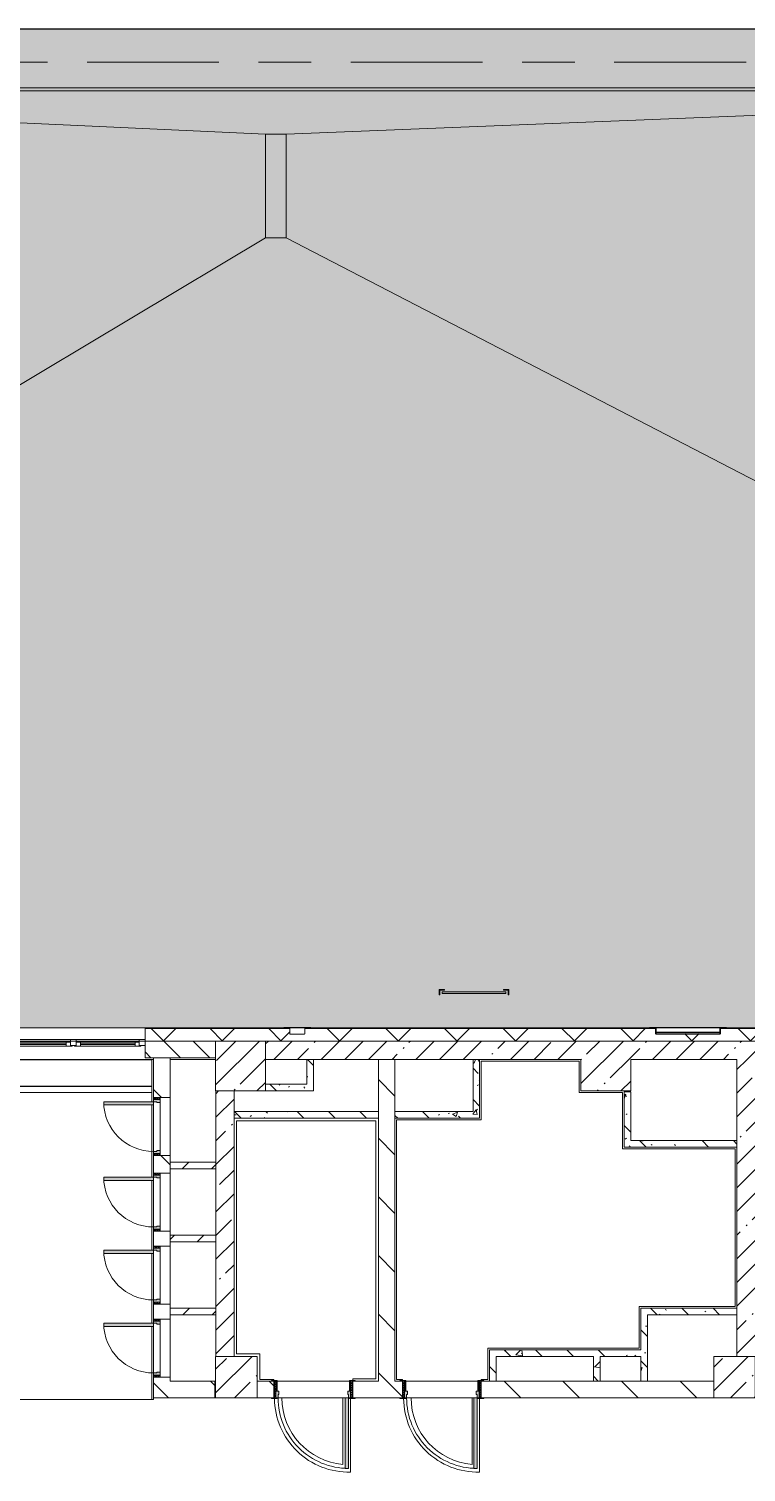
# Model space of a CAD drawing. Header units: millimetres. Extents: x 35224 to 234359, y -8553 to 29000.
# Drawn here: x 118809 to 127449, y 10005 to 27400 of the extents above; entities that cross this region are included whole.
import ezdxf

# ---------------------------------------------------------------- set-up
doc = ezdxf.new("R2010")
doc.units = ezdxf.units.MM
doc.linetypes.add('Осевая', pattern=[3175, 635, -476.25, 1587.5, -476.25])
for name, color, linetype, lineweight in [('A-DETL-2', 7, 'Continuous', 5), ('A-GENM-1', 7, 'Continuous', 5), ('A-GLAZ-1', 7, 'Continuous', 5), ('A-WALL', 7, 'Continuous', 9), ('A-WALL-4', 7, 'Continuous', 5), ('I-WALL-3', 7, 'Continuous', 5), ('S-COLS-1', 7, 'Continuous', 5), ('Оси-2', 7, 'Осевая', 9)]:
    doc.layers.add(name, color=color, linetype=linetype, lineweight=lineweight)
doc.layers.add('A-DETL-GENF-2', color=7, linetype='Continuous', lineweight=9, true_color=0xc0c0c0, transparency=0.4)
for name, color, linetype, lineweight, true_color in [('A-DOOR-2', 7, 'Continuous', 5, 0xaaaaaa), ('A-DOOR-3', 7, 'Continuous', 5, 0xe2e2e2), ('A-DOOR-FRAM-2', 7, 'Continuous', 5, 0xe2e2e2), ('A-DOOR-FRAM-3', 7, 'Continuous', 5, 0xaaaaaa), ('A-FLOR-1', 7, 'Continuous', 5, 0xb7b7b7), ('A-FLOR-2', 7, 'Continuous', 5, 0xaaaaaa), ('A-GENM-2', 7, 'Continuous', 5, 0x737373), ('A-WALL-5', 7, 'Continuous', 5, 0x737373), ('I-WALL-4', 7, 'Continuous', 5, 0x787878)]:
    doc.layers.add(name, color=color, linetype=linetype, lineweight=lineweight, true_color=true_color)
pattern_1 = [(135, (107348.7, 0), (-353.553, -353.553), [])]
pattern_2 = [(135, (1826.41, 164.685), (-14.14214, -14.14214), []), (225, (1826.41, 164.685), (14.14214, -14.14214), [])]
pattern_3 = [(45, (-296.384, 164.685), (-14.1421, 14.1421), []), (135, (-296.384, 164.685), (-14.1421, -14.1421), [])]
pattern_4 = [(45, (107348.7, 0), (-285.123, 285.123), []), (45, (107633.8, 0), (-285.123, 285.123), [504.031, -100.806, 16.764, -84.042])]
pattern_5 = [(135, (107348.7, 0), (-377.171, -377.171), [533.4, -88.9, 17.78, -88.9]), (135, (107348.7, 376.94), (-377.171, -377.171), []), (50, (107348.7, 0), (637.645, -55.787), [66.675, -733.425]), (355, (107348.7, 0), (-123.35, 668.7), [53.34, -586.74]), (100.451, (107401.8, -4.65), (514.299, 612.908), [56.665, -623.315]), (46.184, (107348.7, 177.8), (948.776, -147.15), [100.012, -1100.137]), (96.636, (107427.8, 165.5), (830.91, 865.997), [84.998, -934.973]), (351.184, (107348.7, 177.8), (830.918, 865.99), [80.01, -880.11]), (21, (107437.6, 133.35), (530.651, -357.928), [66.675, -733.425]), (326, (107437.6, 133.35), (216.308, 644.658), [53.34, -586.74]), (71.451, (107481.8, 103.5), (746.96, 286.724), [56.665, -623.315]), (37.5, (107348.7, 0), (10.8105, 295.9426), [16.764, -562.864, 16.764, -578.866, -588.962]), (37.5, (107348.7, 0), (10.8105, 295.9426), [-1175.258, 16.764, -572.198]), (7.5, (107348.7, 0), (233.869, 350.6318), [16.764, -322.834, 16.764, -549.529, -224.472]), (7.5, (107348.7, 0), (233.869, 350.6318), [-905.891, 16.764, -207.708]), (327.5, (107150.44, 0), (474.5678, -20.0513), [16.764, -205.486, 16.764, -676.656, -920.115]), (327.5, (107150.44, 0), (474.5678, -20.0513), [-915.67, 16.764, -903.351]), (317.5, (107061.54, 0), (518.452, 88.9934), [16.764, -272.161, 16.764, -443.738, -653.415]), (317.5, (107061.54, 0), (518.452, 88.9934), [-749.427, 16.764, -636.651])]
pattern_6 = [(45, (107348.7, 0), (-176.7767, 176.7767), [])]

# ---------------------------------------------------------------- blocks, each defined once
blk = doc.blocks.new('BSC_Колонна _Прямоугольная - 600х600-V113-3_7_2_птичка')
at = {"layer": 'S-COLS-1'}
h = blk.add_hatch(dxfattribs=at)
h.set_pattern_fill('FP_85', color=256, style=0, pattern_type=2)
h.set_pattern_definition([(45, (-14010, -14900), (-285.123, 285.123), []), (45, (-13724.88, -14900), (-285.123, 285.123), [504.031, -100.806, 16.764, -84.042])])
h.paths.add_polyline_path([(-22, -300), (300, -300), (300, 300), (-300, 300), (-300, -300)])
for p, q in [((300, 300), (-300, 300)), ((-300, 300), (-300, -300)), ((300, -300), (300, 300)), ((-300, -300), (300, -300))]:
    blk.add_line(p, q, dxfattribs=at)
blk = doc.blocks.new('парапет1 - парапет-18629556-3_7_2_птичка')
at = {"layer": 'A-GENM-1'}
blk.add_line((-2411, 27400), (33928, 27400), dxfattribs=at)
at = {"layer": 'A-GENM-2'}
for p, q in [((33219, 26691), (-1702, 26691)), ((-1665, 26654), (33182, 26654))]:
    blk.add_line(p, q, dxfattribs=at)
blk = doc.blocks.new('110_Дверь_СКБ_1Ст_Внутренняя1 - Д-7_п__950x2100h_Туалет EW30-32897972-3_7_2_птичка')
at = {"layer": 'A-DOOR-2'}
h = blk.add_hatch(dxfattribs=at)
h.set_pattern_fill('FP_95', color=256, style=0, pattern_type=2)
h.set_pattern_definition(pattern_2)
h.paths.add_polyline_path([(487.5, 100), (462.5, 100), (462.5, -100), (487.5, -100)])
at = {"layer": 'A-DOOR-3'}
h = blk.add_hatch(color=256, dxfattribs=at)
h.paths.add_polyline_path([(437.5, 100), (437.5, 60), (427.5, 60), (427.5, 20), (462.5, 20), (462.5, 100)])
h.paths.add_polyline_path([(-412.5, 100), (-437.5, 100), (-437.5, 20), (-402.5, 20), (-402.5, 60), (-412.5, 60)])
at = {"layer": 'A-DOOR-FRAM-2'}
for points in [[(-412.5, 950), (-412.5, 100), (-372.5, 100), (-372.5, 950)], [(-492.5, 108), (-492.5, 100), (-422.5, 100), (-422.5, 108)], [(-422.5, 20), (-437.5, 20), (-437.5, -100), (-422.5, -100)], [(517.5, 108), (447.5, 108), (447.5, 100), (517.5, 100)], [(462.5, 20), (447.5, 20), (447.5, -100), (462.5, -100)], [(-492.5, -100), (-492.5, -108), (-422.5, -108), (-422.5, -100)], [(447.5, -100), (447.5, -108), (517.5, -108), (517.5, -100)]]:
    blk.add_hatch(color=256, dxfattribs=at).paths.add_polyline_path(points)
at = {"layer": 'A-DOOR-FRAM-3'}
h = blk.add_hatch(dxfattribs=at)
h.set_pattern_fill('FP_96', color=256, style=0, pattern_type=2)
h.set_pattern_definition(pattern_3)
h.paths.add_polyline_path([(-437.5, 100), (-462.5, 100), (-462.5, -100), (-437.5, -100)])
at = {"layer": 'A-DOOR-2'}
for p, q in [((-412.5, 950), (-412.5, 100)), ((-372.5, 950), (-412.5, 950)), ((-372.5, 100), (-372.5, 950)), ((-412.5, 100), (-372.5, 100))]:
    blk.add_line(p, q, dxfattribs=at)
blk.add_arc((-412.5, 100), 850, 360, 90, dxfattribs=at)
at = {"layer": 'A-DOOR-FRAM-3'}
for p, q in [((-422.5, 108), (-492.5, 108)), ((-492.5, 108), (-492.5, 100)), ((-492.5, 100), (-422.5, 100)), ((-437.5, 100), (-462.5, 100)), ((-462.5, 100), (-462.5, -100)), ((-412.5, 100), (-437.5, 100)), ((-437.5, 100), (-437.5, 20)), ((-437.5, -100), (-437.5, 100)), ((-422.5, 100), (-437.5, 100)), ((-437.5, 100), (-437.5, 99)), ((-437.5, 99), (-422.5, 99)), ((-437.5, 20), (-402.5, 20)), ((-422.5, 20), (-437.5, 20)), ((-437.5, 20), (-437.5, -100)), ((-422.5, 100), (-422.5, 108)), ((-422.5, 99), (-422.5, 100)), ((-422.5, -100), (-422.5, 20)), ((-412.5, 60), (-412.5, 100)), ((-402.5, 60), (-412.5, 60)), ((-402.5, 20), (-402.5, 60)), ((437.5, 60), (427.5, 60)), ((427.5, 60), (427.5, 20)), ((427.5, 20), (462.5, 20)), ((437.5, 100), (437.5, 60)), ((462.5, 100), (437.5, 100)), ((517.5, 108), (447.5, 108)), ((447.5, 108), (447.5, 100)), ((462.5, 100), (447.5, 100)), ((447.5, 100), (447.5, 99)), ((447.5, 100), (517.5, 100)), ((447.5, 99), (462.5, 99)), ((462.5, 20), (447.5, 20)), ((447.5, 20), (447.5, -100)), ((462.5, 20), (462.5, 100)), ((487.5, 100), (462.5, 100)), ((462.5, 100), (462.5, -100)), ((462.5, 99), (462.5, 100)), ((462.5, -100), (462.5, 20)), ((487.5, -100), (487.5, 100)), ((517.5, 100), (517.5, 108)), ((-422.5, -100), (-492.5, -100)), ((-492.5, -100), (-492.5, -108)), ((-492.5, -108), (-422.5, -108)), ((-462.5, -100), (-437.5, -100)), ((-437.5, -100), (-422.5, -100)), ((-422.5, -108), (-422.5, -100)), ((447.5, -100), (462.5, -100)), ((517.5, -100), (447.5, -100)), ((447.5, -100), (447.5, -108)), ((447.5, -108), (517.5, -108)), ((462.5, -100), (487.5, -100)), ((517.5, -108), (517.5, -100))]:
    blk.add_line(p, q, dxfattribs=at)
blk = doc.blocks.new('110_Дверь_СКБ_1Ст_Внутренняя1 - Д-7_п__950x2100h_Туалет-32491181-3_7_2_птичка')
at = {"layer": 'A-DOOR-2'}
h = blk.add_hatch(dxfattribs=at)
h.set_pattern_fill('FP_95', color=256, style=0, pattern_type=2)
h.set_pattern_definition(pattern_2)
h.paths.add_polyline_path([(487.5, 100), (462.5, 100), (462.5, -100), (487.5, -100)])
at = {"layer": 'A-DOOR-3'}
h = blk.add_hatch(color=256, dxfattribs=at)
h.paths.add_polyline_path([(437.5, 100), (437.5, 60), (427.5, 60), (427.5, 20), (462.5, 20), (462.5, 100)])
h.paths.add_polyline_path([(-412.5, 100), (-437.5, 100), (-437.5, 20), (-402.5, 20), (-402.5, 60), (-412.5, 60)])
at = {"layer": 'A-DOOR-FRAM-2'}
for points in [[(-412.5, 950), (-412.5, 100), (-372.5, 100), (-372.5, 950)], [(-492.5, 108), (-492.5, 100), (-422.5, 100), (-422.5, 108)], [(-422.5, 20), (-437.5, 20), (-437.5, -100), (-422.5, -100)], [(517.5, 108), (447.5, 108), (447.5, 100), (517.5, 100)], [(462.5, 20), (447.5, 20), (447.5, -100), (462.5, -100)], [(-492.5, -100), (-492.5, -108), (-422.5, -108), (-422.5, -100)], [(447.5, -100), (447.5, -108), (517.5, -108), (517.5, -100)]]:
    blk.add_hatch(color=256, dxfattribs=at).paths.add_polyline_path(points)
at = {"layer": 'A-DOOR-FRAM-3'}
h = blk.add_hatch(dxfattribs=at)
h.set_pattern_fill('FP_96', color=256, style=0, pattern_type=2)
h.set_pattern_definition(pattern_3)
h.paths.add_polyline_path([(-437.5, 100), (-462.5, 100), (-462.5, -100), (-437.5, -100)])
at = {"layer": 'A-DOOR-2'}
for p, q in [((-412.5, 950), (-412.5, 100)), ((-372.5, 950), (-412.5, 950)), ((-372.5, 100), (-372.5, 950)), ((-412.5, 100), (-372.5, 100))]:
    blk.add_line(p, q, dxfattribs=at)
blk.add_arc((-412.5, 100), 850, 360, 90, dxfattribs=at)
at = {"layer": 'A-DOOR-FRAM-3'}
for p, q in [((-422.5, 108), (-492.5, 108)), ((-492.5, 108), (-492.5, 100)), ((-492.5, 100), (-422.5, 100)), ((-437.5, 100), (-462.5, 100)), ((-462.5, 100), (-462.5, -100)), ((-412.5, 100), (-437.5, 100)), ((-437.5, 100), (-437.5, 20)), ((-437.5, -100), (-437.5, 100)), ((-422.5, 100), (-437.5, 100)), ((-437.5, 100), (-437.5, 99)), ((-437.5, 99), (-422.5, 99)), ((-437.5, 20), (-402.5, 20)), ((-422.5, 20), (-437.5, 20)), ((-437.5, 20), (-437.5, -100)), ((-422.5, 100), (-422.5, 108)), ((-422.5, 99), (-422.5, 100)), ((-422.5, -100), (-422.5, 20)), ((-412.5, 60), (-412.5, 100)), ((-402.5, 60), (-412.5, 60)), ((-402.5, 20), (-402.5, 60)), ((437.5, 60), (427.5, 60)), ((427.5, 60), (427.5, 20)), ((427.5, 20), (462.5, 20)), ((437.5, 100), (437.5, 60)), ((462.5, 100), (437.5, 100)), ((517.5, 108), (447.5, 108)), ((447.5, 108), (447.5, 100)), ((462.5, 100), (447.5, 100)), ((447.5, 100), (447.5, 99)), ((447.5, 100), (517.5, 100)), ((447.5, 99), (462.5, 99)), ((462.5, 20), (447.5, 20)), ((447.5, 20), (447.5, -100)), ((462.5, 20), (462.5, 100)), ((487.5, 100), (462.5, 100)), ((462.5, 100), (462.5, -100)), ((462.5, 99), (462.5, 100)), ((462.5, -100), (462.5, 20)), ((487.5, -100), (487.5, 100)), ((517.5, 100), (517.5, 108)), ((-422.5, -100), (-492.5, -100)), ((-492.5, -100), (-492.5, -108)), ((-492.5, -108), (-422.5, -108)), ((-462.5, -100), (-437.5, -100)), ((-437.5, -100), (-422.5, -100)), ((-422.5, -108), (-422.5, -100)), ((447.5, -100), (462.5, -100)), ((517.5, -100), (447.5, -100)), ((447.5, -100), (447.5, -108)), ((447.5, -108), (517.5, -108)), ((462.5, -100), (487.5, -100)), ((517.5, -108), (517.5, -100))]:
    blk.add_line(p, q, dxfattribs=at)
blk = doc.blocks.new('BSC_Колонна _Прямоугольная - 500х500-V151-3_7_2_птичка')
at = {"layer": 'S-COLS-1'}
h = blk.add_hatch(dxfattribs=at)
h.set_pattern_fill('FP_128', color=256, style=0, pattern_type=2)
h.set_pattern_definition([(45, (-19960, -11150), (-285.123, 285.123), []), (45, (-19674.88, -11150), (-285.123, 285.123), [504.031, -100.806, 16.764, -84.042])])
h.paths.add_polyline_path([(-250, -250), (250, -250), (250, 250), (-250, 250), (-250, 71)])
for p, q in [((250, 250), (-250, 250)), ((-250, 250), (-250, -250)), ((250, -250), (250, 250)), ((-250, -250), (250, -250))]:
    blk.add_line(p, q, dxfattribs=at)
blk = doc.blocks.new('120_Окно_СКБ_2Ст - 120_Окно_СКБ_2Ст 3100х2500 _мал_створка слева_ 2-V162-3_7_2_птичка')
at = {"layer": 'A-GLAZ-1'}
for p, q in [((-1550, -127), (-1550, -57)), ((-1550, -57), (-1480, -57)), ((1550, -57), (-1550, -57)), ((-1480, -127), (-1550, -127)), ((-1550, -127), (-1500, -127)), ((-1480, -127), (-1500, -127)), ((-1500, -127), (-1500, -137)), ((-1500, -137), (670, -137)), ((670, -137), (-1500, -137)), ((-1480, -57), (-1480, -127)), ((650, -87), (-1480, -87)), ((-1480, -87), (-1480, -127)), ((-1430, -137), (-1430, -87)), ((-1430, -107), (600, -107)), ((600, -117), (-1430, -117)), ((600, -137), (600, -87)), ((650, -127), (650, -57)), ((650, -57), (720, -57)), ((650, -127), (650, -87)), ((720, -127), (650, -127)), ((670, -127), (650, -127)), ((670, -127), (700, -127)), ((670, -137), (670, -127)), ((720, -127), (700, -127)), ((700, -127), (700, -137)), ((700, -137), (1500, -137)), ((1500, -137), (700, -137)), ((720, -57), (720, -127)), ((1480, -87), (720, -87)), ((720, -87), (720, -127)), ((770, -137), (770, -87)), ((770, -107), (1430, -107)), ((1430, -117), (770, -117)), ((1430, -137), (1430, -87)), ((1480, -127), (1480, -57)), ((1480, -57), (1550, -57)), ((1480, -127), (1480, -87)), ((1550, -127), (1480, -127)), ((1500, -127), (1480, -127)), ((1500, -127), (1550, -127)), ((1500, -137), (1500, -127)), ((1550, -57), (1550, -127))]:
    blk.add_line(p, q, dxfattribs=at)
blk = doc.blocks.new('BSC_Колонна _Прямоугольная - 500х500-V213-3_7_2_птичка')
at = {"layer": 'S-COLS-1'}
h = blk.add_hatch(dxfattribs=at)
h.set_pattern_fill('FP_151', color=256, style=0, pattern_type=2)
h.set_pattern_definition([(45, (-13960, -11150), (-285.123, 285.123), []), (45, (-13674.88, -11150), (-285.123, 285.123), [504.031, -100.806, 16.764, -84.042])])
h.paths.add_polyline_path([(-250, -250), (250, -250), (250, 250), (-250, 250), (-250, 71)])
for p, q in [((250, 250), (-250, 250)), ((-250, 250), (-250, -250)), ((250, -250), (250, 250)), ((-250, -250), (250, -250))]:
    blk.add_line(p, q, dxfattribs=at)
blk = doc.blocks.new('ОМ_Арматурный стержень_Форма 1 - ОМ_Арматурный стержень_Форма 1-22194821-3_7_2_птичка')
at = {"layer": 'A-GENM-2'}
for p, q in [((17206, 15793), (16438, 15793)), ((16438, 15784), (16438, 15793)), ((16438, 15775), (16438, 15784)), ((16438, 15775), (17206, 15775)), ((17206, 15793), (17206, 15784)), ((17206, 15784), (17206, 15775))]:
    blk.add_line(p, q, dxfattribs=at)
blk = doc.blocks.new('ОМ_Уголок_ГОСТ 8509-93 - ОМ_Уголок_ГОСТ 8509-93-22194824-3_7_2_птичка')
at = {"layer": 'A-GENM-2'}
for p, q in [((16404, 15821), (16404, 15758)), ((16467, 15821), (16404, 15821)), ((16404, 15758), (16410, 15758)), ((16410, 15758), (16410, 15815)), ((16410, 15815), (16467, 15815)), ((16467, 15815), (16467, 15821))]:
    blk.add_line(p, q, dxfattribs=at)
blk = doc.blocks.new('ОМ_Уголок_ГОСТ 8509-93 - ОМ_Уголок_ГОСТ 8509-93-V218-3_7_2_птичка')
at = {"layer": 'A-GENM-2'}
for p, q in [((17240, 15821), (17177, 15821)), ((17177, 15821), (17177, 15815)), ((17177, 15815), (17234, 15815)), ((17234, 15815), (17234, 15758)), ((17234, 15758), (17240, 15758)), ((17240, 15758), (17240, 15821))]:
    blk.add_line(p, q, dxfattribs=at)
blk = doc.blocks.new('110_Дверь_СКБ_1Ст - д-18 700x2100h_Технический шкаф ЭОМ и СС-V220-3_7_2_птичка')
at = {"layer": 'A-DOOR-2'}
h = blk.add_hatch(dxfattribs=at)
h.set_pattern_fill('FP_135', color=256, style=0, pattern_type=2)
h.set_pattern_definition([(135, (1951.41, 164.685), (-14.14214, -14.14214), []), (225, (1951.41, 164.685), (14.14214, -14.14214), [])])
h.paths.add_polyline_path([(337.5, 20), (362.5, 20), (362.5, 100), (337.5, 100)])
at = {"layer": 'A-DOOR-3'}
h = blk.add_hatch(color=256, dxfattribs=at)
h.paths.add_polyline_path([(-312.5, 100), (-312.5, 20), (-277.5, 20), (-277.5, 60), (-287.5, 60), (-287.5, 100)])
h.paths.add_polyline_path([(302.5, 60), (302.5, 20), (337.5, 20), (337.5, 100), (312.5, 100), (312.5, 60)])
at = {"layer": 'A-DOOR-FRAM-2'}
blk.add_hatch(color=256, dxfattribs=at).paths.add_polyline_path([(272.5, 700), (272.5, 100), (312.5, 100), (312.5, 700)])
at = {"layer": 'A-DOOR-FRAM-3'}
h = blk.add_hatch(dxfattribs=at)
h.set_pattern_fill('FP_136', color=256, style=0, pattern_type=2)
h.set_pattern_definition([(45, (-171.384, 164.685), (-14.1421, 14.1421), []), (135, (-171.384, 164.685), (-14.1421, -14.1421), [])])
h.paths.add_polyline_path([(-337.5, 20), (-312.5, 20), (-312.5, 100), (-337.5, 100)])
at = {"layer": 'A-DOOR-2'}
for p, q in [((312.5, 700), (272.5, 700)), ((272.5, 700), (272.5, 100)), ((312.5, 100), (312.5, 700)), ((272.5, 100), (312.5, 100))]:
    blk.add_line(p, q, dxfattribs=at)
blk.add_arc((312.5, 100), 600, 90, 180, dxfattribs=at)
at = {"layer": 'A-DOOR-FRAM-3'}
for p, q in [((-312.5, 100), (-337.5, 100)), ((-337.5, 100), (-337.5, 20)), ((-337.5, 20), (-312.5, 20)), ((-287.5, 100), (-312.5, 100)), ((-312.5, 100), (-312.5, 20)), ((-312.5, 20), (-312.5, 100)), ((-312.5, 20), (-277.5, 20)), ((-287.5, 60), (-287.5, 100)), ((-287.5, 100), (272.5, 100)), ((-277.5, 60), (-287.5, 60)), ((-277.5, 20), (-277.5, 60)), ((302.5, 20), (-277.5, 20)), ((312.5, 60), (302.5, 60)), ((302.5, 60), (302.5, 20)), ((302.5, 20), (337.5, 20)), ((312.5, 100), (312.5, 60)), ((337.5, 100), (312.5, 100)), ((337.5, 20), (337.5, 100)), ((362.5, 100), (337.5, 100)), ((337.5, 100), (337.5, 20)), ((337.5, 20), (362.5, 20)), ((362.5, 20), (362.5, 100))]:
    blk.add_line(p, q, dxfattribs=at)
blk = doc.blocks.new('Полоса с поворотом - Полоса с поворотом-23831104-3_7_2_птичка')
at = {"layer": 'A-GENM-1'}
for p, q in [((19783, 15306), (19017, 15306)), ((19017, 15298), (19783, 15298))]:
    blk.add_line(p, q, dxfattribs=at)
at = {"layer": 'A-GENM-2'}
blk.add_line((19017, 15363), (19783, 15363), dxfattribs=at)
blk = doc.blocks.new('Уголок вложенный - Уголок вложенный-23831105-3_7_2_птичка')
at = {"layer": 'A-GENM-1'}
for p, q in [((29237, 15288), (29237, 15349)), ((29244, 15358), (29244, 15285)), ((29244, 15285), (29240, 15285))]:
    blk.add_line(p, q, dxfattribs=at)
at = {"layer": 'A-GENM-1', "flags": 128}
for points in [[(29237, 15349), (29237, 15351), (29236, 15353), (29235, 15355), (29234, 15356), (29232, 15357), (29230, 15358), (29228, 15358)], [(29240, 15285), (29239, 15285), (29239, 15285), (29238, 15286), (29238, 15286), (29237, 15287), (29237, 15287), (29237, 15288)]]:
    blk.add_lwpolyline(points, dxfattribs=at)
at = {"layer": 'A-GENM-2'}
for p, q in [((29164, 15365), (29244, 15365)), ((29164, 15361), (29164, 15365)), ((29228, 15358), (29167, 15358)), ((29244, 15365), (29244, 15358))]:
    blk.add_line(p, q, dxfattribs=at)
at = {"layer": 'A-GENM-2', "flags": 128}
blk.add_lwpolyline([(29167, 15358), (29166, 15358), (29166, 15358), (29165, 15359), (29165, 15359), (29164, 15360), (29164, 15360), (29164, 15361)], dxfattribs=at)
blk = doc.blocks.new('Уголок вложенный - Уголок вложенный-V230-3_7_2_птичка')
at = {"layer": 'A-GENM-1'}
for p, q in [((30010, 15285), (30010, 15358)), ((30017, 15349), (30017, 15288)), ((30014, 15285), (30010, 15285))]:
    blk.add_line(p, q, dxfattribs=at)
at = {"layer": 'A-GENM-1', "flags": 128}
for points in [[(30026, 15358), (30024, 15358), (30022, 15357), (30020, 15356), (30019, 15355), (30018, 15353), (30017, 15351), (30017, 15349)], [(30017, 15288), (30017, 15287), (30017, 15287), (30016, 15286), (30016, 15286), (30015, 15285), (30015, 15285), (30014, 15285)]]:
    blk.add_lwpolyline(points, dxfattribs=at)
at = {"layer": 'A-GENM-2'}
for p, q in [((30010, 15365), (30090, 15365)), ((30010, 15358), (30010, 15365)), ((30087, 15358), (30026, 15358)), ((30090, 15365), (30090, 15361))]:
    blk.add_line(p, q, dxfattribs=at)
at = {"layer": 'A-GENM-2', "flags": 128}
blk.add_lwpolyline([(30090, 15361), (30090, 15360), (30090, 15360), (30089, 15359), (30089, 15359), (30088, 15358), (30088, 15358), (30087, 15358)], dxfattribs=at)
blk = doc.blocks.new('Уголок вложенный - Уголок вложенный-V231-3_7_2_птичка')
at = {"layer": 'A-GENM-1'}
blk.add_line((30010, 15285), (29244, 15285), dxfattribs=at)
at = {"layer": 'A-GENM-1', "flags": 128}
for points in [[(29237, 15349), (29237, 15351), (29236, 15353), (29235, 15355), (29234, 15356), (29232, 15357), (29230, 15358), (29228, 15358)], [(30026, 15358), (30024, 15358), (30022, 15357), (30020, 15356), (30019, 15355), (30018, 15353), (30017, 15351), (30017, 15349)]]:
    blk.add_lwpolyline(points, dxfattribs=at)
at = {"layer": 'A-GENM-2'}
blk.add_line((29244, 15365), (30010, 15365), dxfattribs=at)
blk = doc.blocks.new('Уголок вложенный - Уголок вложенный-23964580-3_7_2_птичка')
at = {"layer": 'A-GENM-1'}
for p, q in [((14603, 15288), (14603, 15349)), ((14610, 15285), (14606, 15285))]:
    blk.add_line(p, q, dxfattribs=at)
at = {"layer": 'A-GENM-1', "flags": 128}
for points in [[(14603, 15349), (14603, 15351), (14602, 15353), (14601, 15355), (14600, 15356), (14598, 15357), (14596, 15358), (14594, 15358)], [(14606, 15285), (14605, 15285), (14605, 15285), (14604, 15286), (14604, 15286), (14603, 15287), (14603, 15287), (14603, 15288)]]:
    blk.add_lwpolyline(points, dxfattribs=at)
at = {"layer": 'A-GENM-2'}
for p, q in [((14530, 15361), (14530, 15365)), ((14594, 15358), (14533, 15358))]:
    blk.add_line(p, q, dxfattribs=at)
at = {"layer": 'A-GENM-2', "flags": 128}
blk.add_lwpolyline([(14533, 15358), (14532, 15358), (14532, 15358), (14531, 15359), (14531, 15359), (14530, 15360), (14530, 15360), (14530, 15361)], dxfattribs=at)
blk = doc.blocks.new('Уголок вложенный - Уголок вложенный-V240-3_7_2_птичка')
at = {"layer": 'A-GENM-1'}
for p, q in [((14783, 15349), (14783, 15288)), ((14780, 15285), (14776, 15285))]:
    blk.add_line(p, q, dxfattribs=at)
at = {"layer": 'A-GENM-1', "flags": 128}
for points in [[(14792, 15358), (14790, 15358), (14788, 15357), (14786, 15356), (14785, 15355), (14784, 15353), (14783, 15351), (14783, 15349)], [(14783, 15288), (14783, 15287), (14783, 15287), (14782, 15286), (14782, 15286), (14781, 15285), (14781, 15285), (14780, 15285)]]:
    blk.add_lwpolyline(points, dxfattribs=at)
at = {"layer": 'A-GENM-2'}
for p, q in [((14853, 15358), (14792, 15358)), ((14856, 15365), (14856, 15361))]:
    blk.add_line(p, q, dxfattribs=at)
at = {"layer": 'A-GENM-2', "flags": 128}
blk.add_lwpolyline([(14856, 15361), (14856, 15360), (14856, 15360), (14855, 15359), (14855, 15359), (14854, 15358), (14854, 15358), (14853, 15358)], dxfattribs=at)
blk = doc.blocks.new('Уголок вложенный - Уголок вложенный-V241-3_7_2_птичка')
at = {"layer": 'A-GENM-1'}
blk.add_line((14776, 15285), (14610, 15285), dxfattribs=at)
at = {"layer": 'A-GENM-1', "flags": 128}
for points in [[(14598, 15357), (14596, 15358), (14594, 15358)], [(14792, 15358), (14790, 15358), (14788, 15357)]]:
    blk.add_lwpolyline(points, dxfattribs=at)
blk = doc.blocks.new('Уголок вложенный - Уголок вложенный-V242-3_7_2_птичка')
at = {"layer": 'A-GENM-1'}
for p, q in [((14603, 15349), (14603, 15288)), ((14783, 15288), (14783, 15349)), ((14606, 15285), (14780, 15285))]:
    blk.add_line(p, q, dxfattribs=at)
at = {"layer": 'A-GENM-1', "flags": 128}
for points in [[(14594, 15358), (14596, 15358), (14598, 15357), (14600, 15356), (14601, 15355), (14602, 15353), (14603, 15351), (14603, 15349)], [(14783, 15349), (14783, 15351), (14784, 15353), (14785, 15355), (14786, 15356), (14788, 15357), (14790, 15358), (14792, 15358)], [(14603, 15288), (14603, 15287), (14603, 15287), (14604, 15286), (14604, 15286), (14605, 15285), (14605, 15285), (14606, 15285)], [(14780, 15285), (14781, 15285), (14781, 15285), (14782, 15286), (14782, 15286), (14783, 15287), (14783, 15287), (14783, 15288)]]:
    blk.add_lwpolyline(points, dxfattribs=at)
at = {"layer": 'A-GENM-2'}
for p, q in [((14530, 15365), (14856, 15365)), ((14530, 15365), (14530, 15361)), ((14533, 15358), (14853, 15358)), ((14856, 15361), (14856, 15365))]:
    blk.add_line(p, q, dxfattribs=at)
at = {"layer": 'A-GENM-2', "flags": 128}
for points in [[(14530, 15361), (14530, 15360), (14530, 15360), (14531, 15359), (14531, 15359), (14532, 15358), (14532, 15358), (14533, 15358)], [(14853, 15358), (14854, 15358), (14854, 15358), (14855, 15359), (14855, 15359), (14856, 15360), (14856, 15360), (14856, 15361)]]:
    blk.add_lwpolyline(points, dxfattribs=at)
blk = doc.blocks.new('Зашивка приборов отопления34 - Зашивка приборов отопления-33324488-3_7_2_птичка')
at = {"layer": 'A-WALL-4'}
for p, q in [((34188, 26888), (34188, 26567)), ((40348, 26888), (34188, 26888)), ((40348, 26567), (40348, 26888)), ((34188, 26567), (40348, 26567)), ((40348, 26567), (34188, 26567)), ((34188, 26567), (34188, 26492)), ((34188, 26492), (40348, 26492)), ((40348, 26492), (40348, 26567))]:
    blk.add_line(p, q, dxfattribs=at)

msp = doc.modelspace()

# ---------------------------------------------------------------- hatches: boundary and pattern name
at = {"layer": 'A-DETL-GENF-2'}
msp.add_hatch(color=256, dxfattribs=at).paths.add_polyline_path([(106420.9, 14774.9), (107080.7, 14774.9), (107080.7, 15358), (146108.7, 15358), (146108.7, 23888.3), (141276.8, 23888.3), (141276.8, 27398.1), (104939.6, 27398.1), (104939.6, 14774.9), (105954.8, 14774.9)])
at = {"layer": 'A-WALL-4'}
h = msp.add_hatch(dxfattribs=at)
h.set_pattern_fill('FP_93', color=256, style=0, pattern_type=2)
h.set_pattern_definition([(45, (107348.7, 0), (-353.5534, 353.5534), []), (135, (107348.7, 0), (-353.5534, -353.5534), [])])
h.paths.add_polyline_path([(134387.1, 15200), (139458.7, 15200), (139458.7, 15350), (137365.7, 15349), (137365.7, 15288), (137358.7, 15285), (136585.7, 15288), (136585.7, 15350), (132958.9, 15349), (132958.9, 15288), (132951.9, 15285), (131778.9, 15288), (131778.9, 15350), (127138.7, 15349), (127138.7, 15288), (127131.7, 15285), (126358.7, 15288), (126358.7, 15350), (122131.7, 15349), (122131.7, 15288), (122124.7, 15285), (121951.7, 15288), (121951.5, 15350), (120208.7, 15350), (120208.7, 15200), (133758.7, 15200)])
h.paths.add_polyline_path([(145658.8, 15200), (145658.8, 15350), (145158.7, 15350), (145158.7, 15200), (145573.5, 15200)])
h.paths.add_polyline_path([(142008.7, 15200), (142758.7, 15200), (142758.7, 15350), (142008.7, 15350)])
h.paths.add_polyline_path([(140958.7, 15200), (141108.7, 15200), (141108.7, 15350), (140958.7, 15350), (140958.7, 15270.2)])
h.paths.add_polyline_path([(116508.7, 15200), (117108.7, 15200), (117108.7, 15350), (116508.7, 15350)])
h.paths.add_polyline_path([(113878.6, 15200), (114108.7, 15200), (114108.7, 15350), (107388.7, 15350), (107388.7, 15293), (107238.7, 15293), (107238.7, 15200), (113508.7, 15200)])
h.paths.add_polyline_path([(115608.7, 15200), (115608.7, 15350), (115008.7, 15350), (115008.7, 15200)])
h.paths.add_polyline_path([(140358.7, 15200), (140588.7, 15200), (140583.7, 15350), (140358.7, 15350), (140358.7, 15270.2)])
h = msp.add_hatch(dxfattribs=at)
h.set_pattern_fill('FP_91', color=256, style=0, pattern_type=2)
h.set_pattern_definition([(135, (107348.7, 0), (-176.7767, -176.7767), [])])
h.paths.add_polyline_path([(120404, 15000), (121058.7, 15000), (121058.7, 15200), (120208.7, 15200), (120208.7, 15000), (120309.9, 15000)])
h.paths.add_polyline_path([(112008.7, 15000), (113508.7, 15000), (113508.7, 15200), (112008.7, 15200)])
h.paths.add_polyline_path([(116675.2, 15000), (117108.7, 15000), (117108.7, 15200), (116508.7, 15200), (116508.7, 15000)])
h.paths.add_polyline_path([(115608.7, 15000), (115608.7, 15200), (115008.7, 15200), (115008.7, 15000)])
at = {"layer": 'I-WALL-3'}
h = msp.add_hatch(dxfattribs=at)
h.set_pattern_fill('FP_89', color=256, style=0, pattern_type=2)
h.set_pattern_definition(pattern_4)
h.paths.add_polyline_path([(139458.7, 14980), (139458.7, 15200), (137958.7, 15200), (137958.7, 14980), (139109.9, 14980)])
h.paths.add_polyline_path([(122158.7, 14980), (125458.9, 14980), (125458.9, 15200), (121658.7, 15200), (121658.7, 14980)])
h.paths.add_polyline_path([(137358.7, 14980), (137358.7, 15200), (133758.7, 15200), (133758.7, 14980), (137183.7, 14980)])
h.paths.add_polyline_path([(133158.7, 14980), (133158.7, 15200), (129858.7, 15200), (129858.7, 14980), (132522.6, 14980)])
h.paths.add_polyline_path([(126058.9, 14980), (129258.7, 14980), (129258.7, 15200), (126058.9, 15200)])
h = msp.add_hatch(dxfattribs=at)
h.set_pattern_fill('FP_92', color=256, style=0, pattern_type=2)
h.set_pattern_definition(pattern_1)
h.paths.add_polyline_path([(120389.9, 11100), (120509.9, 11100), (120509.9, 11150), (120309.9, 11150), (120309.9, 11100)])
h.paths.add_polyline_path([(120309.9, 11850), (120509.9, 11850), (120509.9, 12030), (120309.9, 12030)])
h.paths.add_polyline_path([(120509.9, 12730), (120509.9, 12910), (120309.9, 12910), (120309.9, 12730), (120389.9, 12730)])
h.paths.add_polyline_path([(120389.9, 13610), (120509.9, 13610), (120509.9, 13819.9), (120309.9, 13819.9), (120309.9, 13610)])
h.paths.add_polyline_path([(120309.9, 14519.9), (120509.9, 14519.9), (120509.9, 15000), (120309.9, 15000), (120309.9, 14691.7)])
h = msp.add_hatch(dxfattribs=at)
h.set_pattern_fill('FP_92', color=256, style=0, pattern_type=2)
h.set_pattern_definition(pattern_1)
h.paths.add_polyline_path([(123200.6, 11100), (123218.7, 11100), (123218.7, 14980), (123018.7, 14980), (123018.7, 11100)])
h = msp.add_hatch(dxfattribs=at)
h.set_pattern_fill('FP_89', color=256, style=0, pattern_type=2)
h.set_pattern_definition(pattern_4)
h.paths.add_polyline_path([(127558.7, 11400), (127558.7, 14980), (127338.7, 14980), (127338.7, 11400)])
h = msp.add_hatch(dxfattribs=at)
h.set_pattern_fill('FP_89', color=256, style=0, pattern_type=2)
h.set_pattern_definition(pattern_4)
h.paths.add_polyline_path([(121059.7, 11400), (121279.7, 11400), (121279.7, 14600), (121059.7, 14600), (121059.7, 11900)])
h = msp.add_hatch(dxfattribs=at)
h.set_pattern_fill('FP_94', color=256, style=0, pattern_type=2)
h.set_pattern_definition(pattern_6)
h.paths.add_polyline_path([(121059.7, 13660), (121059.7, 13740), (120509.9, 13740), (120509.9, 13660)])
h = msp.add_hatch(dxfattribs=at)
h.set_pattern_fill('FP_94', color=256, style=0, pattern_type=2)
h.set_pattern_definition(pattern_6)
h.paths.add_polyline_path([(121059.7, 12780), (121059.7, 12860), (120509.9, 12860), (120509.9, 12780)])
h = msp.add_hatch(dxfattribs=at)
h.set_pattern_fill('FP_94', color=256, style=0, pattern_type=2)
h.set_pattern_definition(pattern_6)
h.paths.add_polyline_path([(121059.7, 11900), (121059.7, 11980), (120509.9, 11980), (120509.9, 11900)])
h = msp.add_hatch(dxfattribs=at)
h.set_pattern_fill('FP_92', color=256, style=0, pattern_type=2)
h.set_pattern_definition(pattern_1)
h.paths.add_polyline_path([(121049.7, 10900), (121049.7, 11100), (120309.9, 11100), (120309.9, 10900)])
h = msp.add_hatch(dxfattribs=at)
h.set_pattern_fill('FP_92', color=256, style=0, pattern_type=2)
h.set_pattern_definition(pattern_1)
h.paths.add_polyline_path([(127058.7, 10900), (127058.7, 11100), (124258.7, 11100), (124258.7, 10900), (126929.4, 10900)])
h.paths.add_polyline_path([(123308.7, 10900), (123308.7, 11100), (122709.7, 11100), (122709.7, 10900), (123278.7, 10900)])
h.paths.add_polyline_path([(121729.7, 10900), (121759.7, 10900), (121759.7, 11100), (121558.7, 11100), (121558.7, 10900)])
at = {"layer": 'I-WALL-4'}
h = msp.add_hatch(dxfattribs=at)
h.set_pattern_fill('FP_99', color=256, style=0, pattern_type=2)
h.set_pattern_definition(pattern_5)
h.paths.add_polyline_path([(122238.7, 14680), (122238.7, 14980), (122158.7, 14980), (122158.7, 14680)])
h = msp.add_hatch(dxfattribs=at)
h.set_pattern_fill('FP_99', color=256, style=0, pattern_type=2)
h.set_pattern_definition(pattern_5)
h.paths.add_polyline_path([(124238.7, 14350), (124238.7, 14980), (124158.7, 14980), (124158.7, 14350)])
h = msp.add_hatch(dxfattribs=at)
h.set_pattern_fill('FP_99', color=256, style=0, pattern_type=2)
h.set_pattern_definition(pattern_5)
h.paths.add_polyline_path([(121658.7, 14600), (122238.7, 14600), (122238.7, 14680), (121658.7, 14680)])
h = msp.add_hatch(dxfattribs=at)
h.set_pattern_fill('FP_99', color=256, style=0, pattern_type=2)
h.set_pattern_definition(pattern_5)
h.paths.add_polyline_path([(126058.9, 13920), (126058.9, 14590), (125978.9, 14590), (125978.9, 13920)])
h = msp.add_hatch(dxfattribs=at)
h.set_pattern_fill('FP_99', color=256, style=0, pattern_type=2)
h.set_pattern_definition(pattern_5)
h.paths.add_polyline_path([(123018.7, 14270), (123018.7, 14350), (121279.7, 14350), (121279.7, 14270), (121336.2, 14270)])
h = msp.add_hatch(dxfattribs=at)
h.set_pattern_fill('FP_99', color=256, style=0, pattern_type=2)
h.set_pattern_definition(pattern_5)
h.paths.add_polyline_path([(123218.7, 14270), (124238.7, 14270), (124238.7, 14350), (123218.7, 14350)])
h = msp.add_hatch(dxfattribs=at)
h.set_pattern_fill('FP_99', color=256, style=0, pattern_type=2)
h.set_pattern_definition(pattern_5)
h.paths.add_polyline_path([(127338.7, 13920), (127338.7, 14000), (126058.9, 14000), (126058.9, 13920), (126929.4, 13920)])
h = msp.add_hatch(dxfattribs=at)
h.set_pattern_fill('FP_99', color=256, style=0, pattern_type=2)
h.set_pattern_definition(pattern_5)
h.paths.add_polyline_path([(126258.7, 11100), (126258.7, 11981.9), (126178.7, 11981.9), (126178.7, 11100)])
h = msp.add_hatch(dxfattribs=at)
h.set_pattern_fill('FP_99', color=256, style=0, pattern_type=2)
h.set_pattern_definition(pattern_5)
h.paths.add_polyline_path([(127338.7, 11901.9), (127338.7, 11981.9), (126258.7, 11981.9), (126258.7, 11901.9), (126929.4, 11901.9)])
h = msp.add_hatch(dxfattribs=at)
h.set_pattern_fill('FP_99', color=256, style=0, pattern_type=2)
h.set_pattern_definition(pattern_5)
h.paths.add_polyline_path([(124358.7, 11100), (124438.7, 11100), (124438.7, 11480), (124358.7, 11480), (124358.7, 11221)])
h = msp.add_hatch(dxfattribs=at)
h.set_pattern_fill('FP_99', color=256, style=0, pattern_type=2)
h.set_pattern_definition(pattern_5)
h.paths.add_polyline_path([(125688.7, 11400), (126178.7, 11400), (126178.7, 11480), (124438.7, 11480), (124438.7, 11400), (125608.7, 11400)])
h = msp.add_hatch(dxfattribs=at)
h.set_pattern_fill('FP_99', color=256, style=0, pattern_type=2)
h.set_pattern_definition(pattern_5)
h.paths.add_polyline_path([(125688.7, 11100), (125688.7, 11400), (125608.7, 11400), (125608.7, 11100)])
at = {"layer": 'S-COLS-1'}
h = msp.add_hatch(dxfattribs=at)
h.set_pattern_fill('FP_89', color=256, style=0, pattern_type=2)
h.set_pattern_definition(pattern_4)
h.paths.add_polyline_path([(126058.9, 14600), (126058.9, 15200), (125458.9, 15200), (125458.9, 14600)])

# ---------------------------------------------------------------- linework, layer by layer
at = {"layer": 'A-DETL-2'}
for p, q in [((141276.8, 27398.1), (104939.6, 27398.1)), ((107080.7, 15358), (145658.8, 15358))]:
    msp.add_line(p, q, dxfattribs=at)
at = {"layer": 'A-FLOR-1'}
for p, q in [((121658.7, 26130), (110349, 26653.6)), ((134945.1, 26653.6), (121908.7, 26130)), ((121658.7, 24880), (121658.7, 26130)), ((121908.7, 26130), (121658.7, 26130)), ((121908.7, 26130), (121908.7, 24880)), ((105990.6, 15518.4), (121658.7, 24880)), ((121908.7, 24880), (121658.7, 24880)), ((140276.9, 15358), (121908.7, 24880))]:
    msp.add_line(p, q, dxfattribs=at)
at = {"layer": 'A-FLOR-2'}
for p, q in [((120289.9, 14980), (114108.7, 14980)), ((120289.9, 14655), (120289.9, 14980)), ((125438.9, 14960), (124258.7, 14960)), ((124258.7, 14960), (124258.7, 14250)), ((125438.9, 14580), (125438.9, 14960)), ((114108.7, 14655), (120289.9, 14655)), ((120289.9, 14469.9), (120289.9, 14580)), ((125958.9, 14580), (125438.9, 14580)), ((125958.9, 13900), (125958.9, 14580)), ((120289.9, 13560), (120289.9, 14429.9)), ((122987.7, 14239), (121310.7, 14239)), ((121310.7, 14239), (121310.7, 11431)), ((122987.7, 11131), (122987.7, 14239)), ((124258.7, 14250), (123238.7, 14250)), ((123238.7, 14250), (123238.7, 11120)), ((127318.7, 13900), (125958.9, 13900)), ((127318.7, 12000), (127318.7, 13900)), ((120289.9, 12680), (120289.9, 13520)), ((120289.9, 11800), (120289.9, 12640)), ((126158.7, 11500), (126158.7, 12000)), ((126158.7, 12000), (127318.7, 12000)), ((120289.9, 10880), (120289.9, 11760)), ((124338.7, 11120), (124338.7, 11500)), ((124338.7, 11500), (126158.7, 11500)), ((121310.7, 11431), (121589.7, 11431)), ((121589.7, 11431), (121589.7, 11120)), ((121589.7, 11120), (121759.7, 11120)), ((121759.7, 11120), (121759.7, 11108)), ((122709.7, 11108), (122709.7, 11131)), ((122709.7, 11131), (122987.7, 11131)), ((123238.7, 11120), (123308.7, 11120)), ((123308.7, 11120), (123308.7, 11108)), ((124258.7, 11108), (124258.7, 11120)), ((124258.7, 11120), (124338.7, 11120)), ((120309.9, 10880), (107684.7, 10880)), ((120309.9, 10900), (120309.9, 10880)), ((121058.7, 10900), (121049.7, 10900)), ((121857.6, 10899.9), (121799.7, 10899.9)), ((121809.7, 10901.4), (122659.7, 10901.4)), ((122619.7, 10899.9), (122592.6, 10899.9)), ((122592.6, 10899.9), (122592.6, 10097.9)), ((122669.7, 10899.9), (122659.7, 10899.9)), ((122682.6, 10005.1), (122682.6, 10892)), ((123412.6, 10899.9), (123348.7, 10899.9)), ((123358.7, 10900), (124168.7, 10900)), ((124168.7, 10899.9), (124147.6, 10899.9)), ((124147.6, 10899.9), (124147.6, 10097.9)), ((124218.7, 10899.9), (124208.7, 10899.9)), ((124237.6, 10005.1), (124237.6, 10892))]:
    msp.add_line(p, q, dxfattribs=at)
for centre, radius, start, end in [((122662.6, 10899.9), 895, 180.50534, 271.28046), ((122662.6, 10899.9), 805, 180, 265.01146), ((124217.6, 10899.9), 895, 180.50534, 271.28046), ((124217.6, 10899.9), 805, 180, 265.01146)]:
    msp.add_arc(centre, radius, start, end, dxfattribs=at)
at = {"layer": 'A-WALL'}
for p, q in [((121950.7, 15353), (120208.7, 15353)), ((121951.6, 15350), (120208.7, 15350)), ((126359.1, 15350), (122131.8, 15350)), ((126360.4, 15353), (122132.6, 15353)), ((131780.7, 15353), (127136.9, 15353)), ((131779.4, 15350), (127138.3, 15350)), ((121058.7, 15200), (120208.7, 15200)), ((120208.7, 15200), (121058.7, 15200)), ((125458.9, 15200), (121658.7, 15200)), ((129258.7, 15200), (126058.9, 15200)), ((120509.9, 15000), (120309.9, 15000)), ((122238.7, 14980), (122158.7, 14980)), ((123218.7, 14980), (123018.7, 14980)), ((124238.7, 14980), (124158.7, 14980)), ((121279.7, 14350), (121279.7, 14270)), ((123018.7, 14270), (123018.7, 14350)), ((123218.7, 14350), (123218.7, 14270)), ((127338.7, 13920), (127338.7, 14000)), ((120509.9, 13740), (120509.9, 13660)), ((121059.7, 13660), (121059.7, 13740)), ((120509.9, 12860), (120509.9, 12780)), ((121059.7, 12780), (121059.7, 12860)), ((120509.9, 11980), (120509.9, 11900)), ((121059.7, 11900), (121059.7, 11980)), ((127338.7, 11901.9), (127338.7, 11981.9)), ((124358.7, 11100), (124438.7, 11100)), ((125608.7, 11100), (125688.7, 11100)), ((126178.7, 11100), (126258.7, 11100))]:
    msp.add_line(p, q, dxfattribs=at)
at = {"layer": 'A-WALL-4'}
for p, q in [((120208.7, 15358), (120208.7, 15000)), ((120208.7, 15200), (117108.7, 15200)), ((121658.7, 15200), (129258.7, 15200)), ((120208.7, 15000), (120309.9, 15000)), ((120509.9, 15000), (121058.7, 15000))]:
    msp.add_line(p, q, dxfattribs=at)
at = {"layer": 'A-WALL-5'}
for p, q in [((121881.7, 15358), (107388.7, 15358)), ((121955.6, 15358), (121942.7, 15358)), ((122140.7, 15358), (122127.8, 15358)), ((126288.7, 15358), (122201.7, 15358)), ((126362.6, 15358), (126349.7, 15358)), ((127147.7, 15358), (127134.8, 15358)), ((131708.9, 15358), (127208.7, 15358))]:
    msp.add_line(p, q, dxfattribs=at)
at = {"layer": 'I-WALL-3'}
for p, q in [((120309.9, 14980), (120289.9, 14980)), ((120309.9, 15000), (120309.9, 14519.9)), ((120509.9, 15000), (120509.9, 13740)), ((121058.7, 14980), (120509.9, 14980)), ((121658.7, 14980), (122158.7, 14980)), ((122158.7, 14980), (122158.7, 14680)), ((122238.7, 14980), (123018.7, 14980)), ((122238.7, 14600), (122238.7, 14980)), ((123018.7, 14980), (123018.7, 14350)), ((123218.7, 14350), (123218.7, 14980)), ((123218.7, 14980), (124158.7, 14980)), ((124158.7, 14980), (124158.7, 14350)), ((124238.7, 14270), (124238.7, 14980)), ((124238.7, 14980), (125458.9, 14980)), ((126058.9, 14980), (127338.7, 14980)), ((127338.7, 14980), (127338.7, 14000)), ((122158.7, 14680), (121658.7, 14680)), ((120389.9, 14519.9), (120509.9, 14519.9)), ((121059.7, 14600), (121059.7, 13740)), ((121279.7, 14350), (121279.7, 14600)), ((121658.7, 14600), (122238.7, 14600)), ((125978.9, 14590), (125978.9, 13920)), ((126058.9, 14590), (125978.9, 14590)), ((126058.9, 14000), (126058.9, 14590)), ((123018.7, 14350), (121279.7, 14350)), ((121279.7, 14270), (123018.7, 14270)), ((121279.7, 11400), (121279.7, 14270)), ((123018.7, 14270), (123018.7, 11100)), ((124158.7, 14350), (123218.7, 14350)), ((123218.7, 11100), (123218.7, 14270)), ((123218.7, 14270), (124238.7, 14270)), ((125978.9, 13920), (127338.7, 13920)), ((127338.7, 14000), (126058.9, 14000)), ((127338.7, 13920), (127338.7, 11981.9)), ((120309.9, 13819.9), (120309.9, 13610)), ((120509.9, 13819.9), (120389.9, 13819.9)), ((120389.9, 13610), (120509.9, 13610)), ((121059.7, 13740), (120509.9, 13740)), ((120509.9, 13660), (120509.9, 12860)), ((120509.9, 13660), (121059.7, 13660)), ((121059.7, 13660), (121059.7, 12860)), ((120309.9, 12910), (120309.9, 12730)), ((120509.9, 12910), (120389.9, 12910)), ((120389.9, 12730), (120509.9, 12730)), ((121059.7, 12860), (120509.9, 12860)), ((120509.9, 12780), (120509.9, 11980)), ((120509.9, 12780), (121059.7, 12780)), ((121059.7, 12780), (121059.7, 11980)), ((120309.9, 12030), (120309.9, 11850)), ((120509.9, 12030), (120389.9, 12030)), ((120389.9, 11850), (120509.9, 11850)), ((121059.7, 11980), (120509.9, 11980)), ((120509.9, 11900), (120509.9, 11100)), ((120509.9, 11900), (121059.7, 11900)), ((121059.7, 11900), (121059.7, 11400)), ((126178.7, 11981.9), (126178.7, 11480)), ((127338.7, 11981.9), (126178.7, 11981.9)), ((126258.7, 11100), (126258.7, 11901.9)), ((126258.7, 11901.9), (127338.7, 11901.9)), ((127338.7, 11901.9), (127338.7, 11400)), ((124358.7, 11480), (124358.7, 11100)), ((126178.7, 11480), (124358.7, 11480)), ((124438.7, 11100), (124438.7, 11400)), ((124438.7, 11400), (125608.7, 11400)), ((125608.7, 11400), (125608.7, 11100)), ((125688.7, 11400), (126178.7, 11400)), ((125688.7, 11100), (125688.7, 11400)), ((126178.7, 11400), (126178.7, 11100)), ((120309.9, 11150), (120309.9, 10900)), ((120509.9, 11150), (120389.9, 11150)), ((121049.7, 11100), (120509.9, 11100)), ((121049.7, 10900), (121049.7, 11100)), ((121729.7, 11100), (121558.7, 11100)), ((121799.7, 11100), (122669.7, 11100)), ((123018.7, 11100), (122739.7, 11100)), ((123278.7, 11100), (123218.7, 11100)), ((123348.7, 11100), (124218.7, 11100)), ((124358.7, 11100), (124288.7, 11100)), ((125608.7, 11100), (124438.7, 11100)), ((126178.7, 11100), (125688.7, 11100)), ((127058.7, 11100), (126258.7, 11100)), ((120309.9, 10900), (121049.7, 10900)), ((121558.7, 10900), (121729.7, 10900)), ((122619.7, 10900), (121809.7, 10900)), ((122739.7, 10900), (123278.7, 10900)), ((124168.7, 10900), (123358.7, 10900)), ((124288.7, 10900), (127058.7, 10900))]:
    msp.add_line(p, q, dxfattribs=at)
at = {"layer": 'S-COLS-1'}
for p, q in [((126058.9, 15200), (125458.9, 15200)), ((125458.9, 14980), (125458.9, 14600)), ((126058.9, 14600), (126058.9, 14980)), ((125458.9, 14600), (126058.9, 14600))]:
    msp.add_line(p, q, dxfattribs=at)
at = {"layer": 'Оси-2'}
msp.add_line((115224.4, 27000), (128758.7, 27000), dxfattribs=at)

# ---------------------------------------------------------------- block references
at = {"layer": 'A-DOOR-2'}
for name, p, rotation in [('110_Дверь_СКБ_1Ст - д-18 700x2100h_Технический шкаф ЭОМ и СС-V220-3_7_2_птичка', (120409.9, 14157.4), 89.99999999999991), ('110_Дверь_СКБ_1Ст - д-18 700x2100h_Технический шкаф ЭОМ и СС-V220-3_7_2_птичка', (120409.9, 13247.5), 89.99999999999991), ('110_Дверь_СКБ_1Ст - д-18 700x2100h_Технический шкаф ЭОМ и СС-V220-3_7_2_птичка', (120409.9, 12367.5), 89.99999999999991), ('110_Дверь_СКБ_1Ст - д-18 700x2100h_Технический шкаф ЭОМ и СС-V220-3_7_2_птичка', (120409.9, 11487.5), 89.99999999999991), ('110_Дверь_СКБ_1Ст_Внутренняя1 - Д-7_п__950x2100h_Туалет-32491181-3_7_2_птичка', (122247.2, 11000), 180), ('110_Дверь_СКБ_1Ст_Внутренняя1 - Д-7_п__950x2100h_Туалет EW30-32897972-3_7_2_птичка', (123796.2, 11000), 180)]:
    msp.add_blockref(name, p, dxfattribs=dict(at, rotation=rotation))
at = {"layer": 'A-GENM-1'}
for name, p in [('парапет1 - парапет-18629556-3_7_2_птичка', (107348.7, 0)), ('Уголок вложенный - Уголок вложенный-23964580-3_7_2_птичка', (107348.7, 0)), ('Уголок вложенный - Уголок вложенный-V242-3_7_2_птичка', (107348.7, 0)), ('Уголок вложенный - Уголок вложенный-V241-3_7_2_птичка', (107348.7, 0)), ('Уголок вложенный - Уголок вложенный-V240-3_7_2_птичка', (107348.7, 0)), ('Уголок вложенный - Уголок вложенный-23831105-3_7_2_птичка', (97121.7, 0)), ('Уголок вложенный - Уголок вложенный-V231-3_7_2_птичка', (97121.7, 0)), ('Уголок вложенный - Уголок вложенный-V230-3_7_2_птичка', (97121.7, 0))]:
    msp.add_blockref(name, p, dxfattribs=at)
at = {"layer": 'A-GENM-2'}
for name in ['ОМ_Уголок_ГОСТ 8509-93 - ОМ_Уголок_ГОСТ 8509-93-22194824-3_7_2_птичка', 'ОМ_Арматурный стержень_Форма 1 - ОМ_Арматурный стержень_Форма 1-22194821-3_7_2_птичка', 'ОМ_Уголок_ГОСТ 8509-93 - ОМ_Уголок_ГОСТ 8509-93-V218-3_7_2_птичка', 'Полоса с поворотом - Полоса с поворотом-23831104-3_7_2_птичка']:
    msp.add_blockref(name, (107348.7, 0), dxfattribs=at)
at = {"layer": 'A-GLAZ-1'}
msp.add_blockref('120_Окно_СКБ_2Ст - 120_Окно_СКБ_2Ст 3100х2500 _мал_створка слева_ 2-V162-3_7_2_птичка', (118658.7, 15275), dxfattribs=at)
at = {"layer": 'A-WALL-4'}
msp.add_blockref('Зашивка приборов отопления34 - Зашивка приборов отопления-33324488-3_7_2_птичка', (79941.9, -11912.4), dxfattribs=at)
at = {"layer": 'S-COLS-1'}
for name, p in [('BSC_Колонна _Прямоугольная - 600х600-V113-3_7_2_птичка', (121358.7, 14900)), ('BSC_Колонна _Прямоугольная - 500х500-V213-3_7_2_птичка', (121308.7, 11150)), ('BSC_Колонна _Прямоугольная - 500х500-V151-3_7_2_птичка', (127308.7, 11150))]:
    msp.add_blockref(name, p, dxfattribs=at)

doc.saveas('drawing.dxf')
